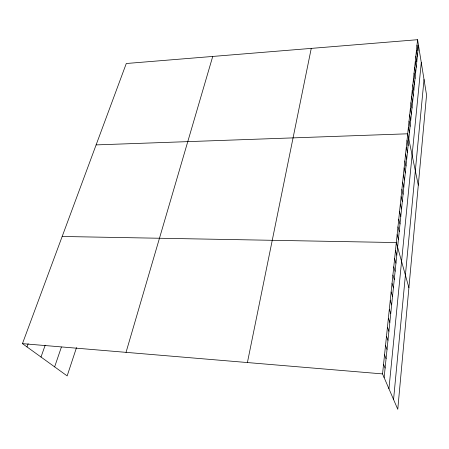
<?xml version="1.0" encoding="UTF-8"?>
<svg xmlns="http://www.w3.org/2000/svg" width="449" height="449" viewBox="0 0 449 449"><rect width="100%" height="100%" fill="white"/><g stroke="black" fill="none" stroke-linecap="round" stroke-linejoin="round"><path stroke-width="0.67" d="M393.565 399.526L424.024 79.479M388.935 388.761L421.285 62.585M384.125 377.564L418.485 45.293M417.576 39.703L426.55 95.048L397.769 409.297L382.548 373.91L417.576 39.703L126.287 63.505L22.45 343.642L67.159 375.908L76.515 347.577M247.405 362.551L311.252 48.391M126.034 352.347L212.736 56.439M54.638 366.872L61.406 347.043M41.005 357.034L45.186 345.208M26.991 346.92L28.164 343.732M96.12 144.898L407.714 133.796L418.294 185.173M62.175 236.477L396.315 242.561L408.904 287.719M22.45 343.642L382.548 373.91M383.558 364.307L385.107 368.045M384.552 354.839L386.078 358.656M385.528 345.5L387.038 349.395M386.494 336.29L387.981 340.252M387.448 327.198L388.918 331.233M388.385 318.229L389.839 322.331M389.317 309.378L390.742 313.542M390.232 300.639L391.64 304.871M391.135 292.018L392.527 296.312M392.028 283.51L393.403 287.865M392.903 275.108L394.261 279.525M393.773 266.818L395.114 271.286M394.632 258.63L395.956 263.153M395.479 250.548L396.787 255.122M397.141 234.681L398.415 239.356M397.96 226.891L399.217 231.617M398.763 219.202L400.008 223.972M399.559 211.608L400.789 216.424M400.345 204.104L401.558 208.965M401.125 196.69L402.321 201.59M401.894 189.366L403.073 194.31M402.652 182.131L403.819 187.115M403.398 174.981L404.555 179.998M404.139 167.915L405.279 172.972M404.875 160.933L405.997 166.023M405.593 154.029L406.71 159.154M406.311 147.205L407.411 152.368M407.019 140.464L408.107 145.656M408.382 127.432L409.449 132.685M409.045 121.135L410.094 126.416M409.696 114.905L410.734 120.214M410.341 108.748L411.374 114.08M410.981 102.653L411.997 108.013M411.61 96.625L412.62 102.007M412.238 90.659L413.232 96.069M412.856 84.754L413.843 90.187M413.467 78.917L414.444 84.373M414.073 73.136L415.039 78.614M414.674 67.423L415.628 72.918M415.263 61.76L416.212 67.283M415.853 56.164L416.79 61.698M416.436 50.619L417.357 56.176M417.009 45.136L417.924 50.709"/></g></svg>
